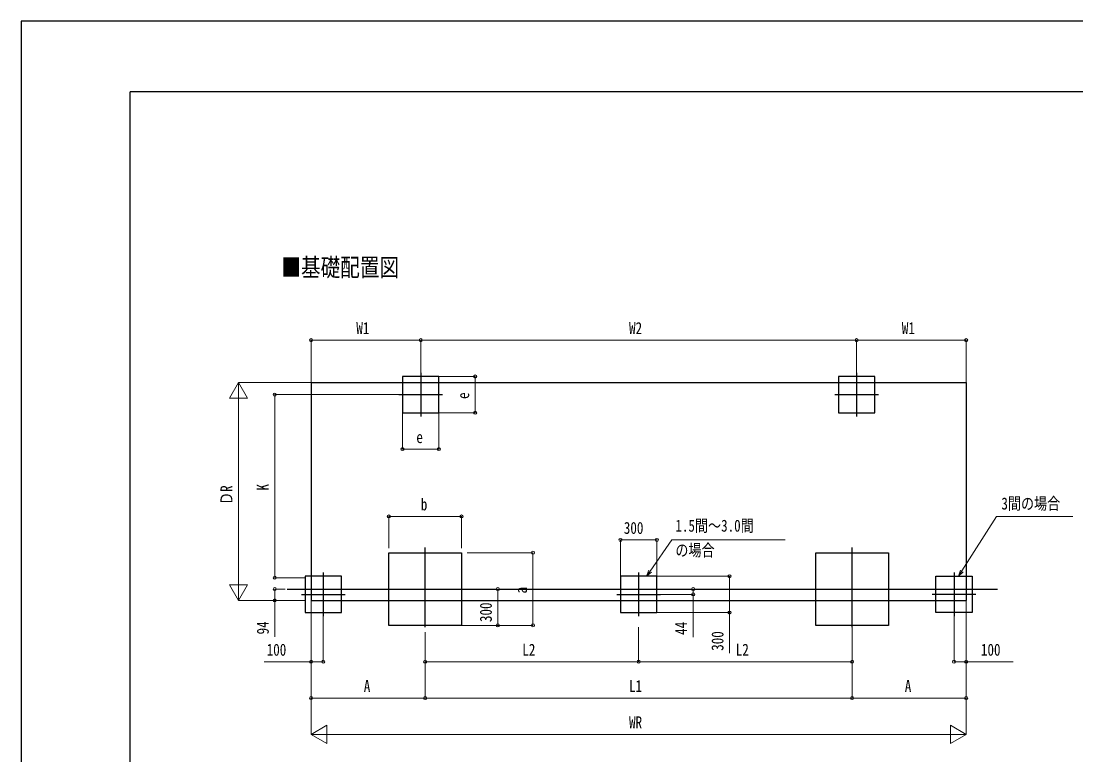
# Model space of a CAD drawing. Units: millimetres, scale not verified. Extents: x -12615 to 12615, y -8910 to 8910.
# Drawn here: x -12615 to -3904, y 2849 to 8910 of the extents above; entities that cross this region are included whole.
import ezdxf
from ezdxf.enums import TextEntityAlignment as Align

# ---------------------------------------------------------------- set-up
doc = ezdxf.new("R2010")
doc.units = ezdxf.units.MM
doc.header["$LTSCALE"] = 30
for name, color, linetype in [('0-2_USER1', 3, 'Continuous'), ('0-3_YKK_12', 2, 'Continuous'), ('0-5_YKK_A1', 4, 'Continuous'), ('0-7_YKK_ZWAK', 7, 'Continuous')]:
    doc.layers.add(name, color=color, linetype=linetype)
doc.layers.add('0-6_YKK_D', color=6, linetype='Continuous', lineweight=18)
doc.styles.add('ＭＳ ゴシック', font='')
doc.styles.get('ＭＳ ゴシック').set_extended_font_data('MS Gothic')

msp = doc.modelspace()

# ---------------------------------------------------------------- linework, layer by layer
at = {"layer": '0-3_YKK_12'}
for p, q in [((-9314.85, 6005), (-9314.85, 5645)), ((-5714.85, 6005), (-5714.85, 5645)), ((-9494.85, 5825), (-9134.85, 5825)), ((-5894.85, 5825), (-5534.85, 5825)), ((-9277.85, 3905.55), (-9277.85, 4563.18)), ((-5751.85, 3905.55), (-5751.85, 4563.18)), ((-10119.85, 4355), (-10119.85, 3995)), ((-7514.85, 4355), (-7514.85, 3995)), ((-4909.85, 4355), (-4909.85, 3995)), ((-10418.59, 4219), (-4550.35, 4219)), ((-10299.85, 4175), (-9939.85, 4175)), ((-7694.85, 4175), (-7334.85, 4175)), ((-4729.85, 4175), (-5089.85, 4175))]:
    msp.add_line(p, q, dxfattribs=at)
at = {"layer": '0-5_YKK_A1'}
for p, q in [((-10219.85, 5925), (-10219.85, 4125)), ((-10219.85, 5925), (-4809.85, 5925)), ((-4809.85, 5925), (-4809.85, 4125)), ((-10219.85, 4125), (-4809.85, 4125))]:
    msp.add_line(p, q, dxfattribs=at)
for points in [[(-9464.85, 5675), (-9164.85, 5675), (-9164.85, 5975), (-9464.85, 5975)], [(-5864.85, 5675), (-5564.85, 5675), (-5564.85, 5975), (-5864.85, 5975)], [(-9577.85, 4519), (-8977.85, 4519), (-8977.85, 3919), (-9577.85, 3919)], [(-6051.85, 4519), (-5451.85, 4519), (-5451.85, 3919), (-6051.85, 3919)], [(-10269.85, 4025), (-9969.85, 4025), (-9969.85, 4325), (-10269.85, 4325)], [(-7664.85, 4025), (-7364.85, 4025), (-7364.85, 4325), (-7664.85, 4325)], [(-4759.85, 4025), (-5059.85, 4025), (-5059.85, 4325), (-4759.85, 4325)]]:
    msp.add_lwpolyline(points, close=True, dxfattribs=at)
at = {"layer": '0-6_YKK_D'}
for p, q in [((-10219.85, 5926), (-10219.85, 6276)), ((-10219.85, 6275), (-9314.85, 6275)), ((-9314.85, 6006), (-9314.85, 6276)), ((-9314.85, 6006), (-9314.85, 6276)), ((-5714.85, 6275), (-9314.85, 6275)), ((-5714.85, 6006), (-5714.85, 6276)), ((-5714.85, 6006), (-5714.85, 6276)), ((-4809.85, 6275), (-5714.85, 6275)), ((-4809.85, 5926), (-4809.85, 6276)), ((-9163.85, 5975), (-8863.85, 5975)), ((-8864.85, 5675), (-8864.85, 5975)), ((-9495.85, 5825), (-10520.85, 5825)), ((-10519.85, 4313), (-10519.85, 5825)), ((-9464.85, 5674), (-9464.85, 5374)), ((-9164.85, 5674), (-9164.85, 5374)), ((-9163.85, 5675), (-8863.85, 5675)), ((-9464.85, 5375), (-9164.85, 5375)), ((-7664.85, 4326), (-7664.85, 4626)), ((-7364.85, 4625), (-7664.85, 4625)), ((-7364.85, 4326), (-7364.85, 4626)), ((-10270.85, 4313), (-10520.85, 4313)), ((-7363.85, 4325), (-6763.85, 4325)), ((-8976.85, 4219), (-8676.85, 4219)), ((-8677.85, 4219), (-8677.85, 3919)), ((-10219.85, 4124), (-10219.85, 3618)), ((-10219.85, 4123), (-10219.85, 3318)), ((-10219.85, 4123), (-10219.85, 3018)), ((-7333.85, 4175), (-7063.85, 4175)), ((-4809.85, 4124), (-4809.85, 3018)), ((-4809.85, 4124), (-4809.85, 3318)), ((-4809.85, 4124), (-4809.85, 3618)), ((-7363.85, 4025), (-6763.85, 4025)), ((-10119.85, 3994), (-10119.85, 3618)), ((-4909.85, 3994), (-4909.85, 3618)), ((-9277.85, 3861.89), (-9277.85, 3318)), ((-9277.85, 3861.89), (-9277.85, 3318)), ((-9277.85, 3860.89), (-9277.85, 3618)), ((-8976.85, 3919), (-8676.85, 3919)), ((-7514.85, 3903.55), (-7514.85, 3618)), ((-7514.85, 3903.55), (-7514.85, 3618)), ((-5751.85, 3904.55), (-5751.85, 3318)), ((-5751.85, 3904.55), (-5751.85, 3318)), ((-5751.85, 3860.89), (-5751.85, 3618)), ((-9277.85, 3619), (-7514.85, 3619)), ((-5751.85, 3619), (-7514.85, 3619)), ((-9277.85, 3319), (-10219.85, 3319)), ((-9277.85, 3319), (-5751.85, 3319)), ((-4809.85, 3319), (-5751.85, 3319)), ((-10219.85, 3019), (-10089.95, 3094)), ((-10089.95, 2944), (-10089.95, 3094)), ((-4809.85, 3019), (-4939.76, 3094)), ((-4939.76, 3094), (-4939.76, 2944)), ((-10219.85, 3019), (-10089.95, 2944)), ((-10219.85, 3019), (-9960.04, 3019)), ((-10069.85, 3019), (-4959.85, 3019)), ((-4809.85, 3019), (-5069.66, 3019)), ((-4809.85, 3019), (-4939.76, 2944))]:
    msp.add_line(p, q, dxfattribs=at)
at = {"layer": '0-6_YKK_D', "color": 1}
for p, q in [((-10819.85, 5925), (-10894.85, 5795.1)), ((-10220.85, 5925), (-10820.85, 5925)), ((-10819.85, 5925), (-10744.85, 5795.1)), ((-10819.85, 5925), (-10819.85, 5665.19)), ((-10894.85, 5795.1), (-10744.85, 5795.1)), ((-10819.85, 5775), (-10819.85, 4275)), ((-9577.85, 4556.42), (-9577.85, 4820)), ((-9577.85, 4819), (-8977.85, 4819)), ((-8977.85, 4556.42), (-8977.85, 4820)), ((-8932.08, 4519), (-8386.85, 4519)), ((-8387.85, 4519), (-8387.85, 3919)), ((-10819.85, 4125), (-10819.85, 4384.81)), ((-10819.85, 4125), (-10894.85, 4254.9)), ((-10744.85, 4254.9), (-10894.85, 4254.9)), ((-10819.85, 4125), (-10744.85, 4254.9)), ((-10434.94, 4219), (-10520.85, 4219)), ((-10270.85, 4125), (-10820.85, 4125)), ((-10270.85, 4125), (-10520.85, 4125)), ((-8932.08, 3919), (-8386.85, 3919))]:
    msp.add_line(p, q, dxfattribs=at)
at = {"layer": '0-6_YKK_D'}
for points in [[(-4872.35, 4326.07), (-4845.1, 4369.18), (-4560.71, 4819), (-3927.98, 4819)], [(-7449.81, 4325), (-7420.55, 4366.77), (-7239.65, 4625), (-6304.34, 4625)], [(-7409.35, 4358.93), (-7449.81, 4325), (-7431.74, 4374.61)], [(-4833.55, 4361.87), (-4872.35, 4326.07), (-4856.65, 4376.48)], [(-6764.85, 4325), (-6764.85, 4025), (-6764.85, 3689.2)], [(-7064.85, 4219), (-7064.85, 4175), (-7064.85, 3820.55)], [(-10119.85, 3619), (-10219.85, 3619), (-10606.65, 3619)], [(-4909.85, 3619), (-4809.85, 3619), (-4423.05, 3619)]]:
    msp.add_lwpolyline(points, dxfattribs=at)
at = {"layer": '0-6_YKK_D', "color": 1}
msp.add_lwpolyline([(-10519.85, 4219), (-10519.85, 4125), (-10519.85, 3824.6)], dxfattribs=at)
at = {"layer": '0-6_YKK_D'}
for centre in [(-10219.85, 6275), (-9314.85, 6275), (-9314.85, 6275), (-5714.85, 6275), (-5714.85, 6275), (-4809.85, 6275), (-8864.85, 5975), (-10519.85, 5825), (-8864.85, 5675), (-9464.85, 5375), (-9164.85, 5375), (-7664.85, 4625), (-7364.85, 4625), (-10519.85, 4313), (-6764.85, 4325), (-8677.85, 4219), (-7064.85, 4219), (-7064.85, 4175), (-6764.85, 4025), (-8677.85, 3919), (-10219.85, 3619), (-10119.85, 3619), (-9277.85, 3619), (-7514.85, 3619), (-7514.85, 3619), (-5751.85, 3619), (-4909.85, 3619), (-4809.85, 3619), (-10219.85, 3319), (-9277.85, 3319), (-9277.85, 3319), (-5751.85, 3319), (-5751.85, 3319), (-4809.85, 3319)]:
    msp.add_circle(centre, 12.75, dxfattribs=at)
at = {"layer": '0-6_YKK_D', "color": 1}
for centre in [(-9577.85, 4819), (-8977.85, 4819), (-8387.85, 4519), (-10519.85, 4219), (-10519.85, 4125), (-8387.85, 3919)]:
    msp.add_circle(centre, 12.75, dxfattribs=at)
at = {"layer": '0-7_YKK_ZWAK'}
for p in [(11685.06, 8325), (-11714.94, -7575)]:
    msp.add_line(p, (-11714.94, 8325), dxfattribs=at)
msp.add_lwpolyline([(-12615, -8910), (12615, -8910), (12615, 8910), (-12615, 8910)], close=True, dxfattribs=at)

# ---------------------------------------------------------------- texts
at = {"layer": '0-2_USER1', "style": 'ＭＳ ゴシック', "width": 0.8}
msp.add_text('■基礎配置図', height=148.5, dxfattribs=at).set_placement((-10465.6, 6757.5), align=Align.BOTTOM_LEFT)
at = {"layer": '0-6_YKK_D', "style": 'ＭＳ ゴシック', "width": 0.8}
for s, p in [('W1', (-9846.55, 6295)), ('W2', (-7594.05, 6295)), ('W1', (-5341.55, 6295)), ('e', (-9350.85, 5395)), ('3間の場合', (-4519.1, 4846.32)), ('1.5間～3.0間', (-7211.48, 4663.49)), ('300', (-7637.25, 4645)), ('の場合', (-7211.48, 4460.99)), ('100', (-10586.65, 3639)), ('L2', (-8475.55, 3639)), ('L2', (-6712.55, 3639)), ('100', (-4687.85, 3639)), ('A', (-9784.85, 3339)), ('L1', (-7594.05, 3339)), ('A', (-5316.85, 3339)), ('WR', (-7594.05, 3039))]:
    msp.add_text(s, height=98.97, dxfattribs=at).set_placement(p, align=Align.BOTTOM_LEFT)
for s, p in [('e', (-8884.85, 5789)), ('K', (-10539.85, 5033)), ('300', (-8697.85, 3946.6)), ('44', (-7084.85, 3840.55)), ('300', (-6784.85, 3709.2))]:
    msp.add_text(s, height=98.97, rotation=90, dxfattribs=at).set_placement(p, align=Align.BOTTOM_LEFT)
at = {"layer": '0-6_YKK_D', "color": 1, "style": 'ＭＳ ゴシック', "width": 0.8}
for s, p in [('ＤR', (-10839.85, 4913.4)), ('a', (-8407.85, 4183)), ('94', (-10539.85, 3844.6))]:
    msp.add_text(s, height=98.97, rotation=90, dxfattribs=at).set_placement(p, align=Align.BOTTOM_LEFT)
msp.add_text('b', height=98.97, dxfattribs=at).set_placement((-9313.85, 4839), align=Align.BOTTOM_LEFT)

doc.saveas('drawing.dxf')
